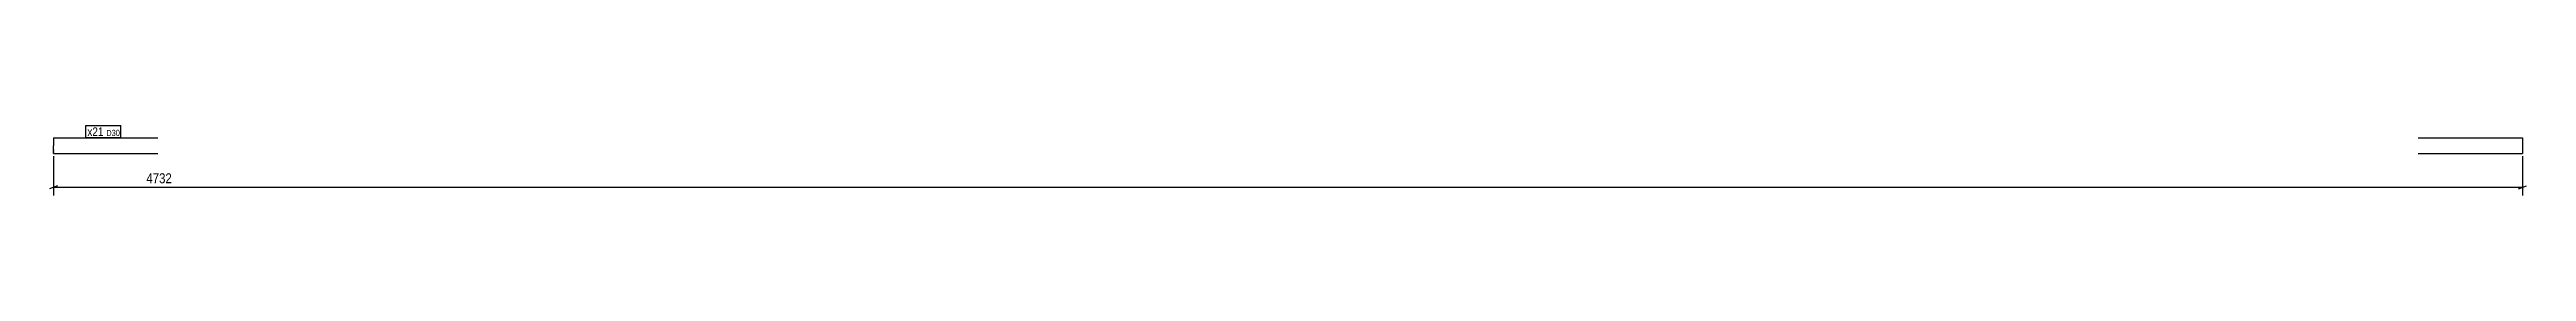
# Model space of a CAD drawing. Header units: millimetres. Extents: x 15 to 4762, y 15 to 150.
import ezdxf

# ---------------------------------------------------------------- set-up
doc = ezdxf.new("R2010")
doc.units = ezdxf.units.MM
doc.linetypes.add('DXK_LINE_DOT2', pattern=[3.9198, 1.9599, -1.9599])
for name, color, linetype in [('MÅLSÆTNING', 7, 'Continuous'), ('STÅL', 7, 'Continuous'), ('TEKST', 7, 'Continuous')]:
    doc.layers.add(name, color=color, linetype=linetype)
doc.styles.add('Arial Narrow', font='ARIALN.TTF', dxfattribs={"height": 0.2})

msp = doc.modelspace()

# ---------------------------------------------------------------- linework, layer by layer
at = {"layer": 'MÅLSÆTNING', "color": 7, "linetype": 'Continuous'}
for p, q in [((22.5, 91), (22.5, 15)), ((4754.4, 91), (4754.4, 15)), ((30, 34), (15, 28)), ((22.5, 31), (4754.4, 31)), ((4746.9, 28), (4761.9, 34))]:
    msp.add_line(p, q, dxfattribs=at)
at = {"layer": 'STÅL', "color": 2, "linetype": 'Continuous'}
for p, q in [((22.5, 126), (222.5, 126)), ((22.5, 126), (22.5, 111)), ((22.5, 103.5), (22.5, 111)), ((22.5, 96), (22.5, 103.5)), ((22.5, 96), (222.5, 96)), ((4554.4, 126), (4754.4, 126)), ((4554.4, 96), (4754.4, 96)), ((4754.4, 126), (4754.4, 124)), ((4754.4, 124), (4754.4, 96))]:
    msp.add_line(p, q, dxfattribs=at)
at = {"layer": 'STÅL', "color": 7, "linetype": 'DXK_LINE_DOT2'}
msp.add_line((22.5, 103.5), (22.5, 98), dxfattribs=at)

# ---------------------------------------------------------------- next in the draw order: wipeouts: each hides what was drawn before it
at = {"color": 0}
for points, layer in [([(4580.2, 34.8), (4580.2, 62.8), (196.6, 62.8), (196.6, 34.8)], 'MÅLSÆTNING'), ([(118.4, 129.5), (118.4, 147), (87.5, 147), (87.5, 129.5)], 'TEKST')]:
    msp.add_wipeout(points, dxfattribs=at).dxf.layer = layer

# ---------------------------------------------------------------- next in the draw order: texts
at = {"layer": 'MÅLSÆTNING', "color": 3, "style": 'Arial Narrow'}
msp.add_text('4732', height=19.09, dxfattribs=at).set_placement((200.6, 38.8))

# ---------------------------------------------------------------- next in the draw order: wipeouts: each hides what was drawn before it
at = {"color": 0}
msp.add_wipeout([(118.4, 129.5), (118.4, 147), (87.5, 147), (87.5, 129.5)], dxfattribs=at).dxf.layer = 'TEKST'

# ---------------------------------------------------------------- next in the draw order: linework, layer by layer
at = {"layer": 'TEKST', "color": 7, "linetype": 'Continuous'}
msp.add_line((84.5, 126.5), (84.5, 150), dxfattribs=at)

# ---------------------------------------------------------------- next in the draw order: wipeouts: each hides what was drawn before it
at = {"color": 0}
msp.add_wipeout([(148.8, 129.5), (148.8, 142), (123.7, 142), (123.7, 129.5)], dxfattribs=at).dxf.layer = 'TEKST'

# ---------------------------------------------------------------- next in the draw order: wipeouts: each hides what was drawn before it
msp.add_wipeout([(148.8, 129.5), (148.8, 142), (123.7, 142), (123.7, 129.5)], dxfattribs=at).dxf.layer = 'TEKST'

# ---------------------------------------------------------------- next in the draw order: linework, layer by layer
at = {"layer": 'TEKST', "color": 7, "linetype": 'Continuous'}
for p, q in [((84.5, 150), (151.8, 150)), ((151.8, 126.5), (151.8, 150)), ((84.5, 126.5), (151.8, 126.5))]:
    msp.add_line(p, q, dxfattribs=at)

# ---------------------------------------------------------------- next in the draw order: texts
at = {"layer": 'TEKST', "color": 3, "style": 'Arial Narrow'}
for s, height, p in [('x21', 16.7, (87.5, 129.5)), ('D30', 11.93, (123.7, 129.5))]:
    msp.add_text(s, height=height, dxfattribs=at).set_placement(p)

doc.saveas('drawing.dxf')
